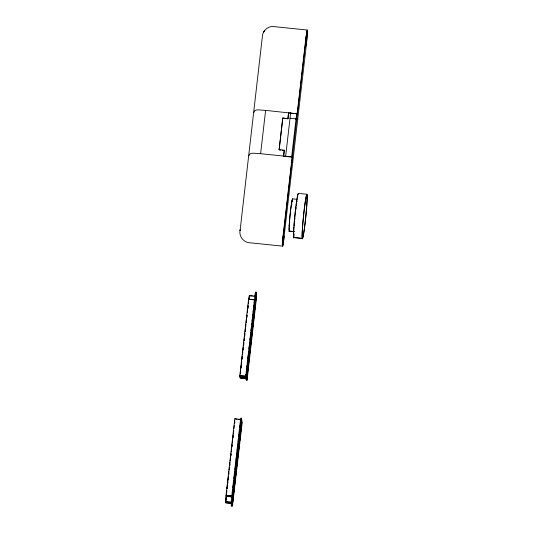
<?xml version="1.0" encoding="UTF-8"?>
<svg xmlns="http://www.w3.org/2000/svg" width="533" height="533" viewBox="0 0 533 533"><rect width="100%" height="100%" fill="white"/><g stroke="black" fill="none" stroke-linecap="round" stroke-linejoin="round"><path stroke-width="0.8" d="M289.679 222.414L289.399 225.606L289.666 223.86M291.724 205.038L291.824 203.566M292.064 201.88L292.197 200.315M283.323 234.134L282.836 239.29A7.928 0.42 -84.2 0 0 282.697 241.289L282.83 245.247L283.07 244.64A7.928 0.42 -84.2 0 0 283.296 243.461L306.508 43.553L307.414 31.234L307.201 30.015L275.028 26.73C268.445 25.258 262.383 30.501 262.309 37.09L240.063 230.682L240.123 229.863C238.604 236.452 243.821 242.928 250.57 242.861L282.743 246.153L284.256 236.206M283.323 233.674L292.164 156.929L259.991 153.637C256.986 153.944 249.231 151.392 248.891 155.829M241.516 418.238L232.168 500.394A7.928 0.42 -84.2 0 0 232.028 502.399L232.161 506.35L232.395 505.744A7.928 0.42 -84.2 0 0 232.628 504.564L242.095 423.469L241.909 421.796L232.528 503.152L241.842 421.17L241.769 420.544L233.194 494.957L241.702 419.911L241.516 418.238L240.656 418.152L231.309 500.307A7.928 0.42 -84.2 0 0 231.169 502.313L231.302 506.263L231.542 505.657A7.928 0.42 -84.2 0 0 231.608 505.331M283.676 230.976L282.63 241.336L282.743 246.153M306.268 45.192L307.108 36.877A7.928 0.42 -84.2 0 0 307.248 34.872L307.115 30.921L306.881 31.527A7.928 0.42 -84.2 0 0 306.648 32.706L305.822 38.882M260.624 153.704L265.614 110.371M226.012 495.364L232.015 495.976L226.012 495.364L234.793 418.791L240.796 419.404M240.09 374.866L239.97 377.131L246.832 377.837L255.274 302.164L246.699 376.578L239.81 375.672L248.591 299.1L254.594 299.713M231.602 502.439L225.599 501.826L226.292 494.557M226.525 493.398L226.765 490.453M226.958 488.808L227.338 485.523M227.544 484.091L228.377 476.495M228.564 474.85L228.943 471.565M229.157 470.133L229.417 467.461M229.61 465.822L229.983 462.537M230.196 461.105L230.556 457.607M230.762 456.175L231.029 453.503M231.235 452.071L231.595 448.579M231.808 447.14L232.161 443.649M232.395 442.443L232.635 439.545M232.848 438.113L233.201 434.622M233.434 433.409L233.674 430.511M234.007 428.479L234.247 425.587M234.573 423.542L234.813 420.664M240.283 373.22L240.656 369.935M240.849 368.296L241.229 365.012M241.462 363.772L241.702 360.908M241.889 359.262L242.268 355.977M242.482 354.545L242.742 351.873M242.928 350.234L243.308 346.95M243.521 345.517L243.874 342.019M244.087 340.587L244.347 337.915M244.54 336.276L244.92 332.992M245.133 331.559L245.486 328.061M245.726 326.796L245.96 323.957M246.173 322.525L246.526 319.034M246.766 317.755L246.999 314.923M247.339 312.824L247.565 309.999M247.812 308.714L248.138 305.076M248.378 303.783L248.611 300.965M248.851 299.673L249.324 295.562L255.334 296.181M225.599 501.826L226.259 496.076M226.545 493.605L226.831 491.14M227.111 488.674L227.305 487.035M227.684 483.744L227.871 482.105M228.157 479.64L228.344 477.994M228.724 474.703L228.91 473.064M229.29 469.773L229.483 468.134M229.763 465.669L229.956 464.023M230.336 460.739L230.523 459.093M230.902 455.802L231.089 454.163M231.375 451.698L231.569 450.052M231.942 446.767L232.135 445.122M232.988 437.726L233.174 436.081M233.554 432.796L233.747 431.15M234.6 423.755L234.786 422.109M239.97 377.131L240.163 375.492M240.443 373.027L240.636 371.381M241.016 368.09L241.202 366.451M241.489 363.986L241.676 362.34M242.055 359.055L242.242 357.41M242.622 354.125L242.815 352.48M243.095 350.014L243.288 348.369M243.668 345.084L243.854 343.439M244.234 340.154L244.42 338.508M244.707 336.043L244.9 334.398M245.273 331.113L245.466 329.467M246.319 322.072L246.506 320.426M246.886 317.142L247.079 315.496M247.932 308.101L248.118 306.455M248.498 303.17L248.684 301.525M248.971 299.06L249.324 295.562M231.722 503.485L225.712 502.872L226.259 497.729M245.813 376.285L255.12 293.723A7.928 0.42 -84.2 0 1 255.347 292.544L255.587 291.937L255.74 292.43M232.375 492.485L232.654 490.02M232.941 487.555L233.227 485.09M233.414 483.451L233.701 480.986M233.98 478.527L234.267 476.062M234.453 474.417L234.74 471.958M235.026 469.493L235.306 467.028M235.593 464.563L235.872 462.104M236.066 460.459L236.346 458M236.632 455.535L236.919 453.07M237.198 450.605L237.485 448.146M237.671 446.501L237.958 444.042M238.244 441.577L238.524 439.112M238.811 436.647L239.09 434.188M239.284 432.543L239.564 430.084M239.85 427.619L240.136 425.154M240.416 422.689L240.61 421.05M245.98 374.433L245.793 376.071L239.81 375.672M246.266 371.967L246.552 369.502M246.739 367.863L247.026 365.398M247.305 362.94L247.592 360.475M247.778 358.829L248.158 355.544M248.345 353.905L248.631 351.44M248.918 348.982L249.197 346.517M249.391 344.871L249.671 342.413M249.957 339.947L250.244 337.482M250.43 335.843L250.81 332.559M250.996 330.913L251.283 328.455M251.563 325.989L251.849 323.524M252.136 321.059L252.415 318.601M252.609 316.955L252.889 314.497M253.175 312.032L253.461 309.566M253.741 307.101L253.935 305.462M254.214 302.997L254.501 300.539M246.699 376.578L246.513 374.906L255.98 293.81A7.928 0.42 -84.2 0 1 256.206 292.63L256.446 292.024L256.58 295.982A7.928 0.42 -84.2 0 1 256.44 297.98L247.085 380.136L246.233 380.049L246.066 378.583L240.063 377.97L246.093 378.79M246.233 380.049L246.419 378.403M246.832 377.837L256.213 296.475L246.906 378.463L247.085 380.136M280.605 150.053L279.112 149.693L282.757 118.026L287.933 118.759L282.757 118.026M279.132 149.9L282.783 118.233M279.112 149.693L284.256 150.219L283.609 156.262L285.135 156.416M287.907 118.553L288.58 112.716L287.933 118.759M283.609 156.262L284.256 150.219M285.608 156.669L290.698 112.496M291.611 157.282L296.708 113.109M305.695 39.962L307.201 30.015M288.6 112.923L297.181 113.802L305.755 39.009M294.256 231.728L289.113 231.202M307.161 195.131L307.135 194.925A22.453 1.186 -84.2 0 0 304.037 211.155A22.453 1.186 -84.2 0 0 302.138 238.258L293.583 237.585L293.983 233.687M293.583 237.585L293.93 234.593M289.386 225.119L289.206 226.292A15.544 0.819 -84.2 0 1 290.725 209.496M253.848 311.105L254.681 310.986L254.614 310.359M252.249 324.99L253.082 324.87L253.015 324.244M250.643 338.875L251.483 338.755L251.409 338.129M249.044 352.759L249.884 352.639L249.81 352.007M247.445 366.644L248.278 366.517L248.211 365.891M246.066 378.583L246.906 378.463M237.871 449.685L238.711 449.566L238.637 448.933M236.272 463.57L237.105 463.444L237.038 462.817M234.673 477.448L235.506 477.328L235.439 476.702M233.074 491.333L233.907 491.213L233.84 490.587M290.039 118.239L296.042 118.852M296.901 118.946L297.78 119.239M295.469 119.006L297.008 119.159M282.077 150.199L284.282 150.426M286.661 156.569L290.472 156.962M291.904 162.279L292.79 162.572L291.245 162.418M298.313 193.379L306.895 194.252M292.557 198.862L296.974 199.315M294.236 231.549L289.086 231.022A16.41 0.866 -84.2 0 1 290.472 211.215A16.41 0.866 -84.2 0 1 292.737 199.355L292.737 199.355M298.513 193.739A22.453 1.186 -84.2 0 0 295.375 210.988A22.453 1.186 -84.2 0 0 293.563 237.378L302.184 238.564A22.453 1.186 -84.2 0 0 305.236 222.028A22.453 1.186 -84.2 0 0 307.168 195.325L307.135 194.925M249.351 295.775L252.356 296.082M253.855 296.235L255.354 296.388M250.11 299.466L253.868 299.846M254.168 300.978L255.021 301.065M245.653 374.819L246.513 374.906M246.766 377.204L239.903 376.505L245.933 377.331M239.95 376.924L245.953 377.537M237.065 419.231L234.793 418.791M238.571 419.384L240.823 419.618M232.148 491.992L233.008 492.079M232.108 496.809L226.105 496.196L232.135 497.022M232.155 497.229L230.849 496.889M225.572 501.62L231.582 502.233M225.692 502.666L231.695 503.279M253.888 112.49C254.228 108.059 261.983 110.611 264.988 110.304L297.181 113.802M293.563 237.378L293.603 237.685A22.453 1.186 -84.2 0 0 293.983 237.811M290.492 211.421L290.745 213.68M289.106 231.229L289.119 231.242A16.41 0.866 -84.2 0 0 289.466 231.142M255.64 301.478L255.707 302.104M255.414 303.417L255.48 304.043M254.701 307.161L254.767 307.788M254.834 308.414L254.907 309.047M254.474 309.107L254.541 309.733M253.901 314.104L253.968 314.73M254.034 315.356L254.108 315.989M253.675 316.042L253.741 316.675M253.815 317.302L253.881 317.928M253.095 321.046L253.168 321.672M253.235 322.298L253.308 322.925M252.875 322.985L252.942 323.618M252.296 327.988L252.369 328.614M252.435 329.241L252.502 329.867M252.076 329.927L252.142 330.553M252.209 331.186L252.282 331.812M251.496 334.931L251.569 335.557M251.636 336.183L251.703 336.809M251.276 336.869L251.343 337.496M250.697 341.873L250.763 342.499M250.836 343.125L250.903 343.752M250.477 343.812L250.543 344.438M250.61 345.064L250.683 345.697M249.897 348.815L249.964 349.441M250.037 350.068L250.104 350.694M249.671 350.754L249.744 351.38M249.098 355.758L249.164 356.384M249.237 357.01L249.304 357.636M248.871 357.696L248.944 358.323M249.011 358.949L249.078 359.575M248.298 362.693L248.365 363.326M248.438 363.952L248.505 364.579M248.072 364.639L248.145 365.265M247.499 369.635L247.565 370.268M247.632 370.895L247.705 371.521M247.272 371.581L247.339 372.207M247.412 372.834L247.479 373.46M245.906 377.117L245.98 377.744M241.123 424.914L241.196 425.541M241.262 426.167L241.336 426.793M240.903 426.853L240.969 427.479M241.043 428.112L241.109 428.739M240.323 431.857L240.396 432.483M240.463 433.109L240.53 433.735M240.103 433.795L240.17 434.422M240.236 435.055L240.31 435.681M239.524 438.799L239.597 439.425M239.663 440.051L239.73 440.678M239.304 440.738L239.37 441.364M239.437 441.99L239.51 442.623M238.724 445.741L238.791 446.368M238.864 446.994L238.931 447.62M238.498 447.68L238.571 448.306M237.925 452.684L237.991 453.31M238.064 453.936L238.131 454.562M237.698 454.622L237.771 455.249M237.838 455.875L237.911 456.501M237.125 459.619L237.192 460.252M237.265 460.878L237.332 461.505M236.899 461.565L236.972 462.191M236.326 466.562L236.392 467.194M236.465 467.821L236.532 468.447M236.099 468.507L236.172 469.133M236.239 469.76L236.306 470.386M235.526 473.504L235.593 474.13M235.659 474.763L235.733 475.389M235.3 475.449L235.366 476.076M234.727 480.446L234.793 481.072M234.86 481.705L234.933 482.332M234.5 482.392L234.567 483.018M234.64 483.644L234.707 484.27M233.92 487.389L233.994 488.015M234.06 488.641L234.134 489.274M233.701 489.334L233.767 489.96M233.261 495.583L233.327 496.21M233.041 497.529L233.108 498.155M306.435 31.607L306.388 34.785A7.928 0.42 -84.2 0 1 306.255 36.79L282.437 243.374A7.928 0.42 -84.2 0 1 282.21 244.554M294.343 225.852A16.41 0.866 -84.2 0 1 294.456 224.1M294.856 219.15A16.41 0.866 -84.2 0 1 294.956 218.097M295.382 213.84A16.41 0.866 -84.2 0 1 295.502 212.78M295.862 209.709A16.41 0.866 -84.2 0 1 296.108 207.777M296.475 205.145A16.41 0.866 -84.2 0 1 296.588 204.352M297.041 201.707A16.41 0.866 -84.2 0 1 297.141 201.188M293.969 237.118A21.593 1.139 -84.2 0 1 293.696 236.845L293.656 236.545A21.593 1.139 -84.2 0 1 293.95 226.745M294.043 225.519A21.593 1.139 -84.2 0 1 294.476 220.236M294.602 218.856A21.593 1.139 -84.2 0 1 295.962 206.518M296.121 205.272A21.593 1.139 -84.2 0 1 297.061 198.882M297.207 198.043A21.593 1.139 -84.2 0 1 298.227 194.232M289.159 229.91A15.544 0.819 -84.2 0 1 289.153 227.604M290.838 208.57A15.544 0.819 -84.2 0 1 292.351 199.888M264.201 31.067L263.682 32.033L264.201 31.067M304.41 228.237A21.593 1.139 -84.2 0 0 306.881 195.138A21.593 1.139 -84.2 0 0 302.617 226.392A21.593 1.139 -84.2 0 0 304.41 228.237"/></g></svg>
